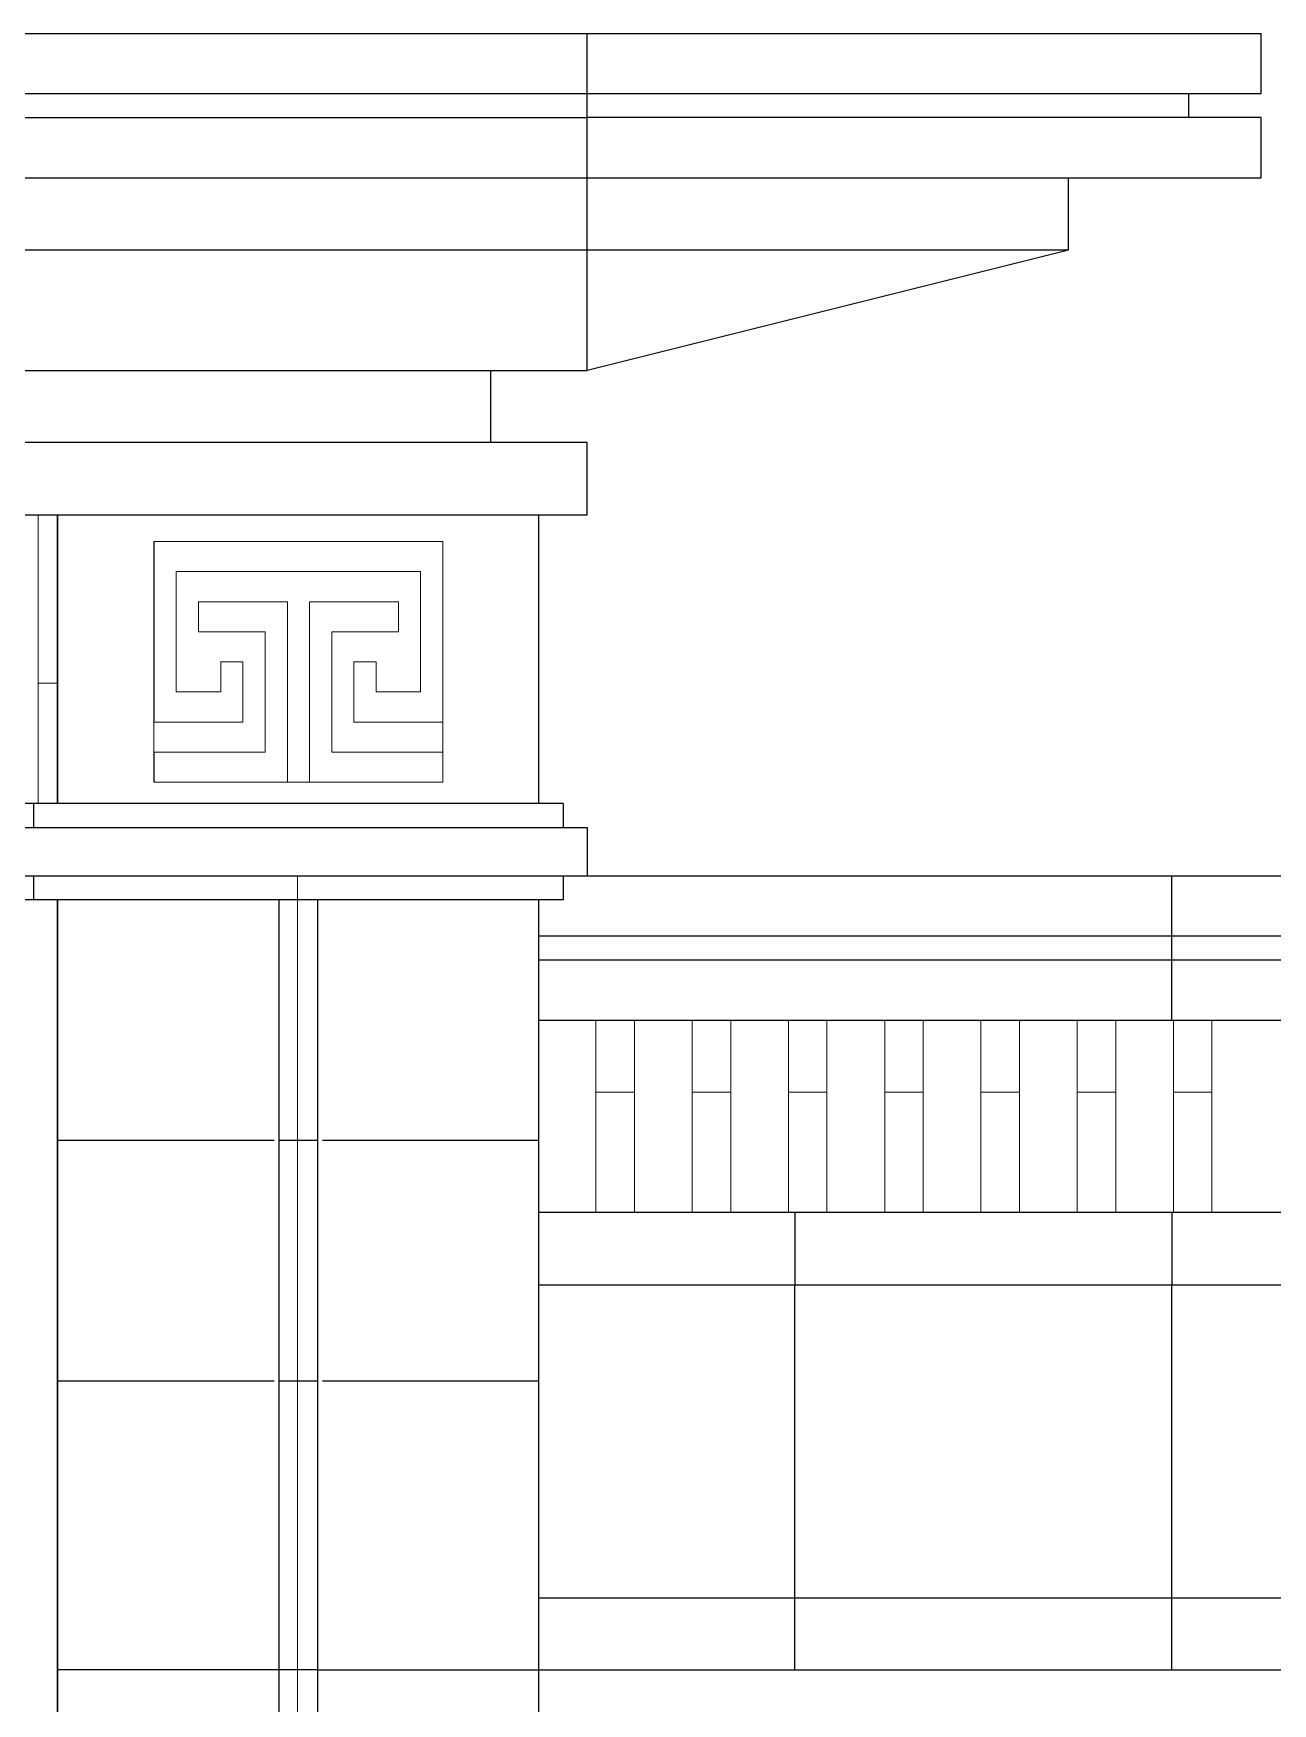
# Model space of a CAD drawing. Extents: x 1188826 to 1909461, y 608442 to 1651179.
# Drawn here: x 1670734 to 1673309, y 1032543 to 1036013 of the extents above; entities that cross this region are included whole.
import ezdxf

# ---------------------------------------------------------------- set-up
doc = ezdxf.new("R2010")
doc.units = 0
doc.header["$LTSCALE"] = 1000
doc.header["$MEASUREMENT"] = 0
doc.linetypes.add('ACAD_ISO10W100', pattern=[18.5, 12, -3, 0.5, -3])
doc.linetypes.add('DOTE', pattern=[2.42, 2, -0.2, 0.02, -0.2])
doc.layers.add('DOTE', color=19, linetype='DOTE', lineweight=9)
doc.layers.add('煤化工粉煤灰', color=7, linetype='Continuous', lineweight=0)
doc.layers.add('分缝', color=37, linetype='Continuous')
doc.layers.add('立面线', color=40, linetype='Continuous')

msp = doc.modelspace()

# ---------------------------------------------------------------- linework, layer by layer
at = {"layer": 'DOTE', "linetype": 'ACAD_ISO10W100', "ltscale": 100}
for p, q in [((1678232.8, 1034263.4), (1651532.8, 1034263.4)), ((1671282.7, 1034263.4), (1671282.7, 1027963.4))]:
    msp.add_line(p, q, dxfattribs=at)
at = {"layer": '分缝'}
for p, q in [((1671884.8, 1035888.4), (1671884.8, 1036013.4)), ((1671884.7, 1035838.4), (1671884.7, 1035888.4)), ((1671884.7, 1035838.4), (1671884.8, 1035838.4)), ((1671884.8, 1035713.4), (1671884.8, 1035838.4)), ((1671884.7, 1035563.4), (1671884.7, 1035713.4)), ((1671884.4, 1035313.4), (1671884.7, 1035563.4)), ((1673099.5, 1034138.4), (1673099.5, 1034263.4)), ((1673099.4, 1034088.4), (1673099.4, 1034138.4)), ((1673099.5, 1033963.4), (1673099.5, 1034088.4)), ((1671234.4, 1033713.4), (1670784.1, 1033713.4)), ((1671324.4, 1033713.4), (1671244.4, 1033713.4)), ((1671784.4, 1033713.4), (1671334.4, 1033713.4)), ((1672316.1, 1033563.4), (1672316.1, 1033413.4)), ((1673099.4, 1033563.4), (1673099.4, 1033413.4)), ((1672316.1, 1032763.4), (1672316.1, 1033413.4)), ((1673099.4, 1032763.4), (1673099.4, 1033413.4)), ((1671234.4, 1033213.4), (1670784.1, 1033213.4)), ((1671324.4, 1033213.4), (1671244.4, 1033213.4)), ((1671784.4, 1033213.4), (1671334.4, 1033213.4)), ((1672316.1, 1032613.4), (1672316.1, 1032763.4)), ((1673099.4, 1032613.4), (1673099.4, 1032763.4)), ((1671244.4, 1032613.4), (1670784.1, 1032613.4)), ((1671324.4, 1032613.4), (1671244.4, 1032613.4)), ((1671324.4, 1032613.4), (1671784.4, 1032613.4))]:
    msp.add_line(p, q, dxfattribs=at)
at = {"layer": '煤化工粉煤灰', "color": 34}
for p, q in [((1670743.6, 1034413.4), (1670743.7, 1035013.4)), ((1670984.4, 1034457.7), (1670984.4, 1034957.7)), ((1671584.6, 1034957.7), (1670984.4, 1034957.7)), ((1670984.7, 1034957.7), (1670984.7, 1034582.7)), ((1671584.6, 1034582.7), (1671584.6, 1034957.7)), ((1671030.8, 1034895.2), (1671538.5, 1034895.2)), ((1671030.8, 1034645.2), (1671030.8, 1034895.2)), ((1671538.5, 1034895.2), (1671538.5, 1034645.2)), ((1671261.6, 1034832.7), (1671076.7, 1034832.7)), ((1671077, 1034770.2), (1671077, 1034832.7)), ((1671261.6, 1034832.7), (1671261.6, 1034457.7)), ((1671492.3, 1034832.7), (1671307.5, 1034832.7)), ((1671307.7, 1034832.7), (1671307.7, 1034457.7)), ((1671492.3, 1034770.2), (1671492.3, 1034832.7)), ((1671215.4, 1034770.2), (1671076.7, 1034770.2)), ((1671215.4, 1034520.2), (1671215.4, 1034770.2)), ((1671353.9, 1034770.2), (1671492.3, 1034770.2)), ((1671353.9, 1034520.2), (1671353.9, 1034770.2)), ((1671122.8, 1034707.7), (1671169.3, 1034707.7)), ((1671123.1, 1034707.7), (1671123.1, 1034645.2)), ((1671169.3, 1034582.7), (1671169.3, 1034707.7)), ((1671399.8, 1034707.7), (1671446.2, 1034707.7)), ((1671400, 1034707.7), (1671400, 1034582.7)), ((1671446.2, 1034645.2), (1671446.2, 1034707.7)), ((1670784.4, 1034663.4), (1670743.7, 1034663.4)), ((1671030.8, 1034645.2), (1671123.1, 1034645.2)), ((1671538.5, 1034645.2), (1671446.2, 1034645.2)), ((1670984.4, 1034582.7), (1671169.3, 1034582.7)), ((1671399.8, 1034582.7), (1671584.6, 1034582.7)), ((1671584.4, 1034582.7), (1671584.4, 1034520.2)), ((1671215.4, 1034520.2), (1670984.4, 1034520.2)), ((1670984.7, 1034457.7), (1670984.7, 1034520.2)), ((1671584.6, 1034520.2), (1671353.9, 1034520.2)), ((1671584.6, 1034457.7), (1671584.6, 1034520.2)), ((1670984.4, 1034457.7), (1671584.6, 1034457.7)), ((1671902.7, 1033563.4), (1671902.7, 1033963.4)), ((1671982.7, 1033963.4), (1671982.7, 1033563.4)), ((1672102.7, 1033563.4), (1672102.7, 1033963.4)), ((1672182.7, 1033963.4), (1672182.7, 1033563.4)), ((1672302.7, 1033563.4), (1672302.7, 1033963.4)), ((1672382.7, 1033963.4), (1672382.7, 1033563.4)), ((1672502.7, 1033563.4), (1672502.7, 1033963.4)), ((1672582.7, 1033963.4), (1672582.7, 1033563.4)), ((1672702.7, 1033563.4), (1672702.7, 1033963.4)), ((1672782.7, 1033963.4), (1672782.7, 1033563.4)), ((1672902.7, 1033563.4), (1672902.7, 1033963.4)), ((1672982.7, 1033963.4), (1672982.7, 1033563.4)), ((1673102.7, 1033563.4), (1673102.7, 1033963.4)), ((1673182.7, 1033963.4), (1673182.7, 1033563.4)), ((1671982.7, 1033813.4), (1671902.7, 1033813.4)), ((1672182.7, 1033813.4), (1672102.7, 1033813.4)), ((1672382.7, 1033813.4), (1672302.7, 1033813.4)), ((1672582.7, 1033813.4), (1672502.7, 1033813.4)), ((1672782.7, 1033813.4), (1672702.7, 1033813.4)), ((1672982.7, 1033813.4), (1672902.7, 1033813.4)), ((1673182.7, 1033813.4), (1673102.7, 1033813.4))]:
    msp.add_line(p, q, dxfattribs=at)
at = {"layer": '立面线'}
for p, q in [((1656480.4, 1036013.4), (1673284.8, 1036013.4)), ((1673284.8, 1035888.4), (1673284.8, 1036013.4)), ((1656480.4, 1035888.4), (1673284.8, 1035888.4)), ((1673134.7, 1035838.4), (1673134.7, 1035888.4)), ((1670484.8, 1035838.4), (1671884.7, 1035838.4)), ((1673284.8, 1035838.4), (1671884.8, 1035838.4)), ((1673284.8, 1035713.4), (1673284.8, 1035838.4)), ((1656480.4, 1035713.4), (1673284.8, 1035713.4)), ((1672884.7, 1035563.4), (1672884.7, 1035713.4)), ((1672884.7, 1035563.4), (1656880.5, 1035563.4)), ((1672884.6, 1035563.4), (1671884.4, 1035313.4)), ((1672884.6, 1035563.4), (1672884.7, 1035563.4)), ((1658084.3, 1035313.4), (1671884.4, 1035313.4)), ((1671684.3, 1035163.4), (1671684.3, 1035313.4)), ((1671884.4, 1035313.4), (1671884.4, 1035313.4)), ((1671884.4, 1035163.4), (1664884.4, 1035163.4)), ((1671884.4, 1035013.4), (1671884.4, 1035163.4)), ((1657984.4, 1035013.4), (1671884.4, 1035013.4)), ((1670784.1, 1034413.4), (1670784.1, 1035013.4)), ((1670784.4, 1034413.4), (1670784.4, 1035013.4)), ((1671784.4, 1034413.4), (1671784.4, 1035013.4)), ((1671834.4, 1034413.4), (1666483.7, 1034413.4)), ((1670734.1, 1034413.4), (1670734.1, 1034363.4)), ((1670734.4, 1034413.4), (1670734.4, 1034363.4)), ((1671834.4, 1034413.4), (1671834.4, 1034363.4)), ((1670684.1, 1034363.4), (1671884.4, 1034363.4)), ((1671884.4, 1034363.4), (1671884.4, 1034263.4)), ((1652331.5, 1034263.4), (1677432.8, 1034263.4)), ((1670734.1, 1034263.4), (1670734.1, 1034213.4)), ((1670734.4, 1034263.4), (1670734.4, 1034213.4)), ((1671834.4, 1034263.4), (1671834.4, 1034213.4)), ((1671834.4, 1034213.4), (1657933.5, 1034213.4)), ((1670784.1, 1029513.4), (1670784.1, 1034213.4)), ((1670784.4, 1029513.4), (1670784.4, 1034213.4)), ((1671244.4, 1032463.4), (1671244.4, 1034213.4)), ((1671324.4, 1034213.4), (1671324.4, 1032463.4)), ((1671784.4, 1029513.4), (1671784.4, 1034213.4)), ((1671784.4, 1034138.4), (1677432.8, 1034138.4)), ((1671784.4, 1034088.4), (1677432.8, 1034088.4)), ((1671784.4, 1033963.4), (1677432.8, 1033963.4)), ((1677282.8, 1033563.4), (1671784.4, 1033563.4)), ((1671784.4, 1033413.4), (1677332.8, 1033413.4)), ((1671784.4, 1032763.4), (1676232.8, 1032763.4)), ((1671784.4, 1032613.4), (1676231.5, 1032613.4))]:
    msp.add_line(p, q, dxfattribs=at)

doc.saveas('drawing.dxf')
